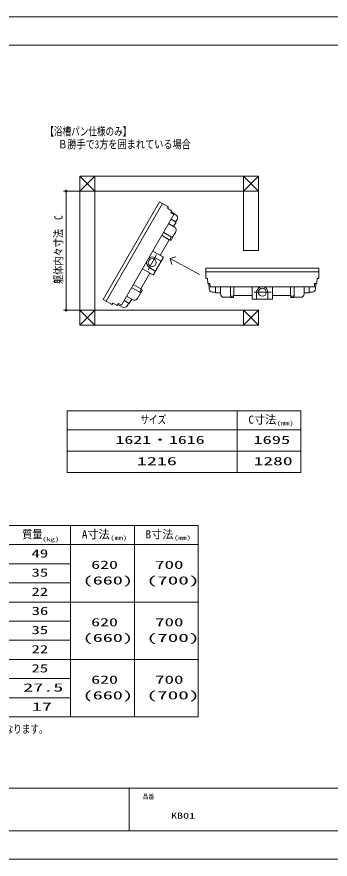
# Model space of a CAD drawing. Units: millimetres on the paper. Extents: x -305 to 305, y -152 to 152.
# Drawn here: x -110.6 to -0.1, y -148.5 to 148.5 of the extents above; entities that cross this region are included whole.
import ezdxf
from ezdxf.enums import TextEntityAlignment as Align

# ---------------------------------------------------------------- set-up
doc = ezdxf.new("R2010")
doc.units = ezdxf.units.MM
doc.linetypes.add('LONG_CHAIN', pattern=[21, 18, -1, 1, -1])
for name, color, linetype, lineweight in [('0-0_PV', 7, 'Continuous', 9), ('0-1_0', 7, 'Continuous', 9), ('0-2_1図面枠', 7, 'Continuous', 9), ('0-3_図面枠', 3, 'Continuous', 9), ('0-4_DEFPOINTS', 7, 'Continuous', 9)]:
    doc.layers.add(name, color=color, linetype=linetype, lineweight=lineweight)
doc.styles.add('ＭＳ ゴシック', font='')
doc.styles.get('ＭＳ ゴシック').set_extended_font_data('MS Gothic')

# ---------------------------------------------------------------- blocks, each defined once
blk = doc.blocks.new('_DOTSMALL')
at = {"layer": '0-1_0'}
for p, q in [((0.0746, 0.1), (-0.0746, 0.1)), ((0.1223, -0.0248), (-0.1223, -0.0248))]:
    blk.add_line(p, q, dxfattribs=at)
for points in [[(0.125, 0), (0.124, 0.0157), (0.1211, 0.0311), (0.1162, 0.046), (0.1095, 0.0602), (0.1011, 0.0735), (0.0911, 0.0856), (0.0797, 0.0963), (0.067, 0.1055), (0.0532, 0.1131), (0.0386, 0.1189), (0.0234, 0.1228), (0.0078, 0.1248), (-0.0078, 0.1248), (-0.0234, 0.1228), (-0.0386, 0.1189), (-0.0532, 0.1131), (-0.067, 0.1055), (-0.0797, 0.0963), (-0.0911, 0.0856), (-0.1011, 0.0735), (-0.1095, 0.0602), (-0.1162, 0.046), (-0.1211, 0.0311), (-0.124, 0.0157), (-0.125, 0), (0, 0)], [(-0.125, 0), (-0.124, -0.0157), (-0.1211, -0.0311), (-0.1162, -0.046), (-0.1095, -0.0602), (-0.1011, -0.0735), (-0.0911, -0.0856), (-0.0797, -0.0963), (-0.067, -0.1055), (-0.0532, -0.1131), (-0.0386, -0.1189), (-0.0234, -0.1228), (-0.0078, -0.1248), (0.0078, -0.1248), (0.0234, -0.1228), (0.0386, -0.1189), (0.0532, -0.1131), (0.067, -0.1055), (0.0797, -0.0963), (0.0911, -0.0856), (0.1011, -0.0735), (0.1095, -0.0602), (0.1162, -0.046), (0.1211, -0.0311), (0.124, -0.0157), (0.125, 0), (0, 0)]]:
    blk.add_lwpolyline(points, close=True, dxfattribs=at)

msp = doc.modelspace()

# ---------------------------------------------------------------- linework, layer by layer
at = {"layer": '0-0_PV'}
for p, q in [((-88.403, 92.307), (-25.403, 92.307)), ((-88.403, 92.307), (-88.403, 39.807)), ((-88.403, 87.057), (-83.153, 92.307)), ((-83.153, 87.057), (-88.403, 92.307)), ((-83.153, 92.307), (-83.153, 39.807)), ((-30.653, 92.307), (-30.653, 66.057)), ((-30.653, 87.057), (-25.403, 92.307)), ((-25.403, 87.057), (-30.653, 92.307)), ((-25.403, 92.307), (-25.403, 66.057)), ((-83.653, 87.057), (-94.211, 87.057)), ((-93.211, 45.057), (-93.211, 87.057)), ((-88.403, 87.057), (-25.403, 87.057)), ((-80.181, 48.851), (-60.278, 83.324)), ((-57.329, 81.621), (-60.278, 83.324)), ((-79.103, 48.228), (-59.2, 82.701)), ((-57.251, 81.341), (-57.433, 81.012)), ((-56.062, 80.151), (-57.433, 81.012)), ((-55.288, 78.756), (-73.73, 46.813)), ((-56.018, 79.982), (-56.356, 79.397)), ((-56.356, 79.397), (-55.288, 78.756)), ((-56.141, 79.769), (-54.517, 78.715)), ((-57.121, 75.581), (-55.324, 74.544)), ((-56.235, 77.116), (-54.437, 76.079)), ((-54.437, 76.079), (-55.324, 74.544)), ((-55.324, 74.544), (-55.036, 74.378)), ((-54.617, 76.182), (-54.117, 77.048)), ((-56.834, 69.894), (-59.386, 71.368)), ((-56.203, 70.987), (-58.755, 72.461)), ((-55.784, 70.592), (-54.58, 72.677)), ((-56.888, 69.925), (-60.08, 64.397)), ((-56.174, 69.667), (-56.641, 69.937)), ((-56.15, 70.789), (-56.635, 69.948)), ((-55.676, 70.53), (-56.174, 69.667)), ((-55.676, 70.53), (-56.143, 70.799)), ((-62.704, 65.912), (-59.137, 63.853)), ((-30.653, 66.057), (-25.403, 66.057)), ((-59.061, 63.569), (-62.464, 57.674)), ((-61.88, 63.567), (-59.946, 62.451)), ((-56.579, 63.266), (-54.539, 63.866)), ((-56.579, 63.266), (-46.188, 57.598)), ((-56.579, 63.266), (-55.979, 61.226)), ((-66.315, 59.657), (-62.748, 57.598)), ((-63.872, 60.116), (-61.939, 59)), ((-43.927, 56.462), (-43.927, 59.868)), ((-43.927, 59.868), (-4.122, 59.868)), ((-4.122, 56.462), (-4.122, 59.868)), ((-66.883, 52.614), (-63.691, 58.142)), ((-43.927, 58.623), (-4.122, 58.623)), ((-66.829, 52.583), (-69.381, 54.056)), ((-43.723, 56.255), (-43.348, 56.248)), ((-43.288, 54.63), (-43.348, 56.248)), ((-43.163, 54.508), (-42.488, 54.508)), ((-42.918, 54.508), (-42.816, 52.574)), ((-42.488, 54.508), (-42.466, 53.262)), ((-5.561, 54.508), (-5.582, 53.262)), ((-4.885, 54.508), (-5.561, 54.508)), ((-5.131, 54.508), (-5.232, 52.574)), ((-4.761, 54.63), (-4.701, 56.248)), ((-4.326, 56.255), (-4.701, 56.248)), ((-67.46, 51.49), (-70.012, 52.963)), ((-66.908, 51.325), (-68.112, 49.24)), ((-66.8, 51.262), (-67.267, 51.532)), ((-67.261, 51.543), (-66.775, 52.384)), ((-66.302, 52.125), (-66.8, 51.262)), ((-66.302, 52.125), (-66.769, 52.395)), ((-5.582, 53.262), (-42.466, 53.262)), ((-40.573, 51.394), (-41.573, 51.394)), ((-40.573, 53.262), (-40.573, 51.187)), ((-40.573, 51.187), (-38.801, 51.187)), ((-38.801, 53.262), (-38.801, 51.187)), ((-38.801, 51.187), (-38.801, 50.855)), ((-35.281, 50.17), (-35.281, 53.117)), ((-34.019, 50.17), (-34.019, 53.117)), ((-27.635, 53.262), (-27.635, 49.144)), ((-26.017, 51.377), (-26.017, 49.144)), ((-22.032, 51.377), (-22.032, 49.144)), ((-20.413, 53.262), (-20.413, 49.144)), ((-14.029, 50.17), (-14.029, 53.117)), ((-12.768, 50.17), (-12.768, 53.117)), ((-9.248, 53.262), (-9.248, 51.187)), ((-7.475, 51.187), (-9.248, 51.187)), ((-9.248, 51.187), (-9.248, 50.855)), ((-7.475, 53.262), (-7.475, 51.187)), ((-7.475, 51.394), (-6.476, 51.394)), ((-77.232, 47.148), (-80.181, 48.851)), ((-76.95, 47.221), (-76.757, 47.543)), ((-75.325, 46.786), (-76.757, 47.543)), ((-72.784, 48.453), (-70.986, 47.415)), ((-71.897, 49.988), (-70.1, 48.95)), ((-70.986, 47.415), (-70.1, 48.95)), ((-70.1, 48.95), (-69.813, 48.784)), ((-35.148, 49.61), (-37.556, 49.61)), ((-35.148, 49.485), (-35.148, 50.025)), ((-34.152, 49.485), (-35.148, 49.485)), ((-35.136, 50.025), (-34.165, 50.025)), ((-34.152, 49.485), (-34.152, 50.025)), ((-34.019, 50.232), (-27.635, 50.232)), ((-20.621, 48.936), (-27.428, 48.936)), ((-14.029, 50.232), (-20.413, 50.232)), ((-13.897, 49.485), (-13.897, 50.025)), ((-12.9, 49.485), (-13.897, 49.485)), ((-12.913, 50.025), (-13.884, 50.025)), ((-12.9, 49.485), (-12.9, 50.025)), ((-12.9, 49.61), (-10.493, 49.61)), ((-83.653, 45.057), (-94.211, 45.057)), ((-88.403, 45.057), (-25.403, 45.057)), ((-83.153, 39.807), (-88.403, 45.057)), ((-88.403, 39.807), (-83.153, 45.057)), ((-75.157, 46.832), (-74.819, 47.417)), ((-75.034, 47.045), (-73.309, 46.166)), ((-74.819, 47.417), (-73.73, 46.813)), ((-71.166, 47.519), (-71.666, 46.653)), ((-30.653, 39.807), (-25.403, 45.057)), ((-25.403, 39.807), (-30.653, 45.057)), ((-30.653, 45.057), (-30.653, 39.807)), ((-25.403, 45.057), (-25.403, 39.807)), ((-88.403, 39.807), (-25.403, 39.807)), ((-92.893, 9.589), (-10.393, 9.589)), ((-92.893, 9.589), (-92.893, -12.161)), ((-32.893, 9.589), (-32.893, -12.161)), ((-10.393, 9.589), (-10.393, -12.161)), ((-92.893, 2.839), (-10.393, 2.839)), ((-92.893, -4.661), (-10.393, -4.661)), ((-92.893, -12.161), (-10.393, -12.161)), ((-234.176, -30.838), (-46.676, -30.838)), ((-91.676, -30.838), (-91.676, -98.338)), ((-69.176, -30.838), (-69.176, -98.338)), ((-46.676, -30.838), (-46.676, -98.338)), ((-234.176, -37.588), (-46.676, -37.588)), ((-211.676, -44.338), (-91.676, -44.338)), ((-211.676, -51.088), (-91.676, -51.088)), ((-234.176, -57.838), (-46.676, -57.838)), ((-211.676, -64.588), (-91.676, -64.588)), ((-211.676, -71.338), (-91.676, -71.338)), ((-234.176, -78.088), (-46.676, -78.088)), ((-211.676, -84.838), (-91.676, -84.838)), ((-211.676, -91.588), (-91.676, -91.588)), ((-234.176, -98.338), (-46.676, -98.338))]:
    msp.add_line(p, q, dxfattribs=at)
at = {"layer": '0-0_PV', "linetype": 'LONG_CHAIN'}
for p, q in [((-61.307, 64.56), (-64.325, 59.333)), ((-20.885, 51.377), (-26.921, 51.377))]:
    msp.add_line(p, q, dxfattribs=at)
at = {"layer": '0-0_PV'}
for centre in [(-62.876, 61.842), (-24.024, 51.377)]:
    msp.add_circle(centre, 1.411, dxfattribs=at)
for centre, radius, start, end in [((-57.433, 81.441), 0.207, 331, 60), ((-56.126, 80.044), 0.124, 329.99999, 59), ((-55.195, 77.671), 1.245, 330, 57), ((-55.659, 73.299), 1.245, 330, 60), ((-56.761, 70.02), 0.145, 240, 330), ((-56.275, 70.861), 0.145, 330, 60), ((-62.876, 61.842), 1.992, 60, 131.15385), ((-60.05, 62.271), 0.207, 330, 60), ((-59.241, 63.673), 0.207, 330, 60), ((-62.876, 61.842), 1.992, 168.84615, 240), ((-62.644, 57.778), 0.207, 240, 330), ((-61.835, 59.18), 0.207, 240, 330), ((-43.72, 56.462), 0.207, 180, 269), ((-4.329, 56.462), 0.207, 271, 0), ((-43.163, 54.632), 0.124, 181, 270.00001), ((-4.885, 54.632), 0.124, 269.99999, 359), ((-67.387, 51.616), 0.145, 240, 330), ((-66.901, 52.457), 0.145, 330, 60), ((-41.573, 52.639), 1.245, 183, 270), ((-37.556, 50.855), 1.245, 180, 270), ((-24.024, 51.377), 1.992, 108.84615, 180), ((-24.024, 51.377), 1.992, 0, 71.15385), ((-10.493, 50.855), 1.245, 270, 0), ((-6.476, 52.639), 1.245, 270, 357), ((-69.19, 49.862), 1.245, 240, 330), ((-35.136, 50.17), 0.145, 180, 270), ((-34.165, 50.17), 0.145, 270, 0), ((-27.428, 49.144), 0.207, 180, 270), ((-25.809, 49.144), 0.207, 180, 270), ((-22.24, 49.144), 0.207, 270, 0), ((-20.621, 49.144), 0.207, 270, 0), ((-13.884, 50.17), 0.145, 180, 270), ((-12.913, 50.17), 0.145, 270, 0), ((-77.128, 47.328), 0.207, 240, 329), ((-75.265, 46.895), 0.124, 241, 330.00001), ((-72.744, 47.276), 1.245, 243, 330)]:
    msp.add_arc(centre, radius, start, end, dxfattribs=at)
at = {"layer": '0-1_0'}
msp.add_line((-71.017, -123.498), (-71.017, -138.498), dxfattribs=at)
at = {"layer": '0-3_図面枠'}
msp.add_line((-291.017, -123.498), (108.983, -123.498), dxfattribs=at)
msp.add_lwpolyline([(-291.017, -138.498), (108.983, -138.498), (108.983, 138.502), (-291.017, 138.502)], close=True, dxfattribs=at)
at = {"layer": '0-4_DEFPOINTS'}
for p, q in [((118.983, 148.502), (-301.017, 148.502)), ((118.983, -148.498), (-301.017, -148.498))]:
    msp.add_line(p, q, dxfattribs=at)

# ---------------------------------------------------------------- block references
at = {"layer": '0-0_PV', "xscale": 2.32, "yscale": 2.32}
for p, rotation in [((-93.211, 87.057), 90), ((-93.211, 45.057), 270)]:
    msp.add_blockref('_DOTSMALL', p, dxfattribs=dict(at, rotation=rotation))

# ---------------------------------------------------------------- texts
at = {"layer": '0-0_PV', "style": 'ＭＳ ゴシック'}
for s, height, width, p in [('【浴槽パン仕様のみ】', 2.886, 0.75, (-100.553, 105.787)), ('\u3000Ｂ勝手で3方を囲まれている場合', 2.886, 0.8, (-99.296, 101.247)), ('サイズ', 2.889, 0.75, (-67.048, 4.159)), ('(mm)', 1.444, 1.5, (-18.855, 4.087)), ('1621・1616', 2.886, 1.6, (-75.821, -2.966)), ('1695', 2.889, 1.65, (-27.158, -2.966)), ('1216', 2.889, 1.8, (-68.293, -10.466)), ('1280', 2.886, 1.75, (-27.071, -10.466)), ('質量', 2.886, 0.9, (-108.705, -36.269)), ('(kg)', 1.443, 1.5, (-101.623, -36.841)), ('(mm)', 1.444, 1.5, (-77.638, -36.341)), ('(mm)', 1.444, 1.5, (-55.138, -36.341)), ('49', 2.889, 1.5, (-105.481, -43.019)), ('620', 2.889, 1.6, (-84.396, -47.01)), ('700', 2.889, 1.7, (-61.863, -47.01)), ('35', 2.889, 1.5, (-105.481, -49.769)), ('(660)', 2.889, 1.8, (-87.386, -52.527)), ('(700)', 2.886, 1.9, (-64.863, -52.527)), ('22', 2.889, 1.5, (-105.471, -56.519)), ('36', 2.889, 1.5, (-105.426, -63.269)), ('620', 2.889, 1.6, (-84.396, -67.26)), ('700', 2.889, 1.7, (-61.863, -67.26)), ('35', 2.889, 1.5, (-105.481, -70.019)), ('(660)', 2.889, 1.8, (-87.386, -72.777)), ('(700)', 2.886, 1.9, (-64.863, -72.777)), ('22', 2.889, 1.5, (-105.471, -76.769)), ('25', 2.889, 1.5, (-105.481, -83.519)), ('620', 2.889, 1.6, (-84.396, -87.51)), ('700', 2.889, 1.7, (-61.863, -87.51)), ('27.5', 2.889, 1.8, (-108.393, -90.269)), ('(660)', 2.889, 1.8, (-87.386, -93.027)), ('(700)', 2.886, 1.9, (-64.863, -93.027)), ('17', 2.889, 1.8, (-105.326, -97.019)), ('※最大部位は、下記の様になります。', 2.889, 0.75, (-151.359, -104.947))]:
    msp.add_text(s, height=height, dxfattribs=dict(at, width=width)).set_placement(p, align=Align.BOTTOM_LEFT)
at = {"layer": '0-0_PV', "style": 'ＭＳ ゴシック', "width": 0.8}
msp.add_text('躯体内々寸法\u3000C', height=2.886, rotation=90, dxfattribs=at).set_placement((-93.656, 54.304), align=Align.BOTTOM_LEFT)
at = {"layer": '0-0_PV', "style": 'ＭＳ ゴシック'}
for s, p in [('C寸法', (-28.921, 4.159)), ('A寸法', (-87.704, -36.269)), ('B寸法', (-65.204, -36.269))]:
    msp.add_text(s, height=2.886, dxfattribs=at).set_placement(p, align=Align.BOTTOM_LEFT)
at = {"layer": '0-2_1図面枠', "style": 'ＭＳ ゴシック'}
for s, height, width, p in [('品番', 1.628, 0.9, (-66.276, -127.759)), ('KB01', 2.089, 1.5, (-56.239, -134.834))]:
    msp.add_text(s, height=height, dxfattribs=dict(at, width=width)).set_placement(p, align=Align.BOTTOM_LEFT)

doc.saveas('drawing.dxf')
